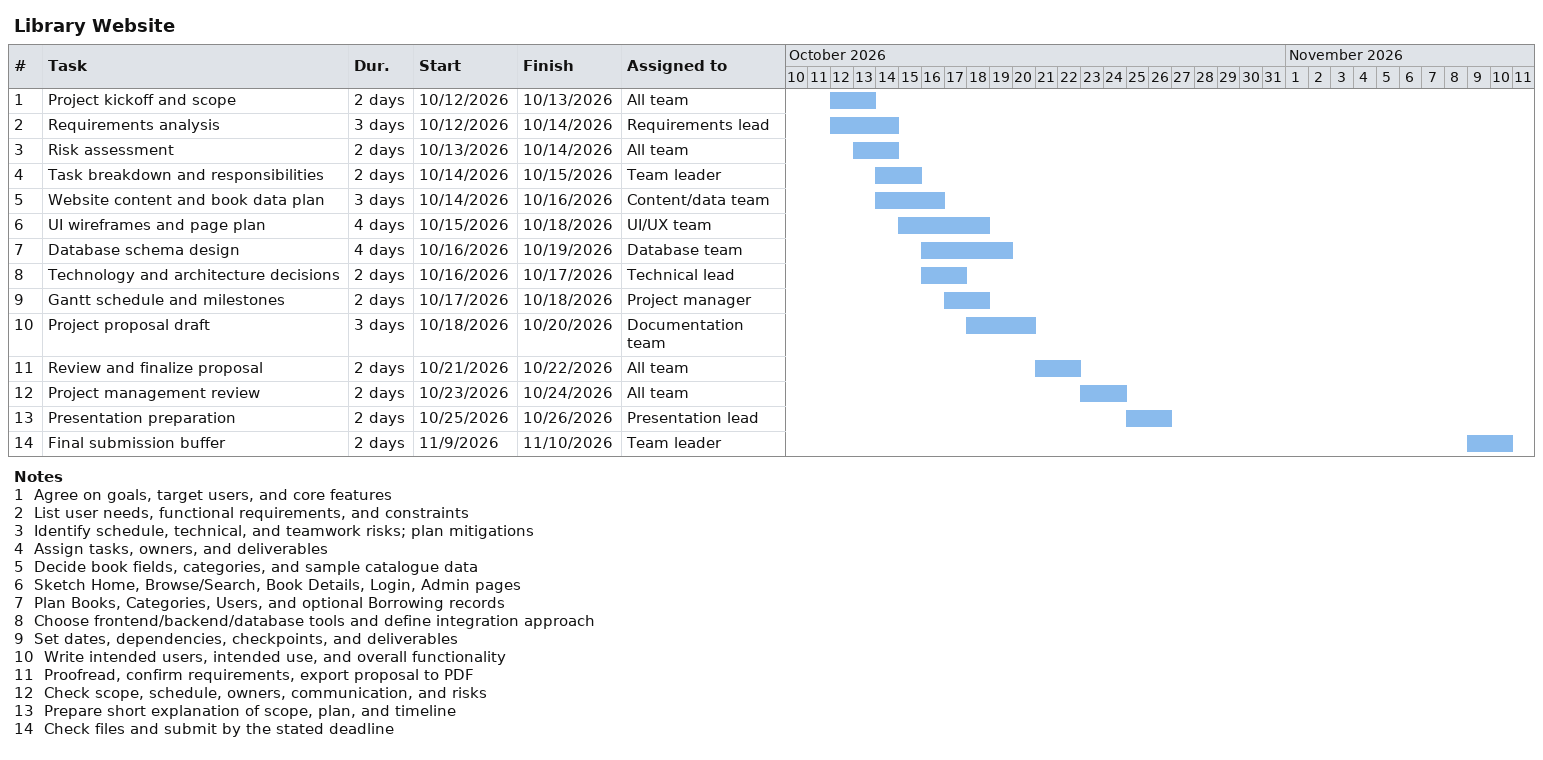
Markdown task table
Library Website

| ID | Task | Duration | Start | Finish | Resources |
|---|---|---|---|---|---|
| 1 | Project kickoff and scope | 2d | 2026-10-12 | 2026-10-13 | All team |
| 2 | Requirements analysis | 3d | 2026-10-12 | 2026-10-14 | Requirements lead |
| 3 | Risk assessment | 2d | 2026-10-13 | 2026-10-14 | All team |
| 4 | Task breakdown and responsibilities | 2d | 2026-10-14 | 2026-10-15 | Team leader |
| 5 | Website content and book data plan | 3d | 2026-10-14 | 2026-10-16 | Content/data team |
| 6 | UI wireframes and page plan | 4d | 2026-10-15 | 2026-10-18 | UI/UX team |
| 7 | Database schema design | 4d | 2026-10-16 | 2026-10-19 | Database team |
| 8 | Technology and architecture decisions | 2d | 2026-10-16 | 2026-10-17 | Technical lead |
| 9 | Gantt schedule and milestones | 2d | 2026-10-17 | 2026-10-18 | Project manager |
| 10 | Project proposal draft | 3d | 2026-10-18 | 2026-10-20 | Documentation team |
| 11 | Review and finalize proposal | 2d | 2026-10-21 | 2026-10-22 | All team |
| 12 | Project management review | 2d | 2026-10-23 | 2026-10-24 | All team |
| 13 | Presentation preparation | 2d | 2026-10-25 | 2026-10-26 | Presentation lead |
| 14 | Final submission buffer | 2d | 2026-11-09 | 2026-11-10 | Team leader |

Notes
- 1: Agree on goals, target users, and core features
- 2: List user needs, functional requirements, and constraints
- 3: Identify schedule, technical, and teamwork risks; plan mitigations
- 4: Assign tasks, owners, and deliverables
- 5: Decide book fields, categories, and sample catalogue data
- 6: Sketch Home, Browse/Search, Book Details, Login, Admin pages
- 7: Plan Books, Categories, Users, and optional Borrowing records
- 8: Choose frontend/backend/database tools and define integration approach
- 9: Set dates, dependencies, checkpoints, and deliverables
- 10: Write intended users, intended use, and overall functionality
- 11: Proofread, confirm requirements, export proposal to PDF
- 12: Check scope, schedule, owners, communication, and risks
- 13: Prepare short explanation of scope, plan, and timeline
- 14: Check files and submit by the stated deadline
